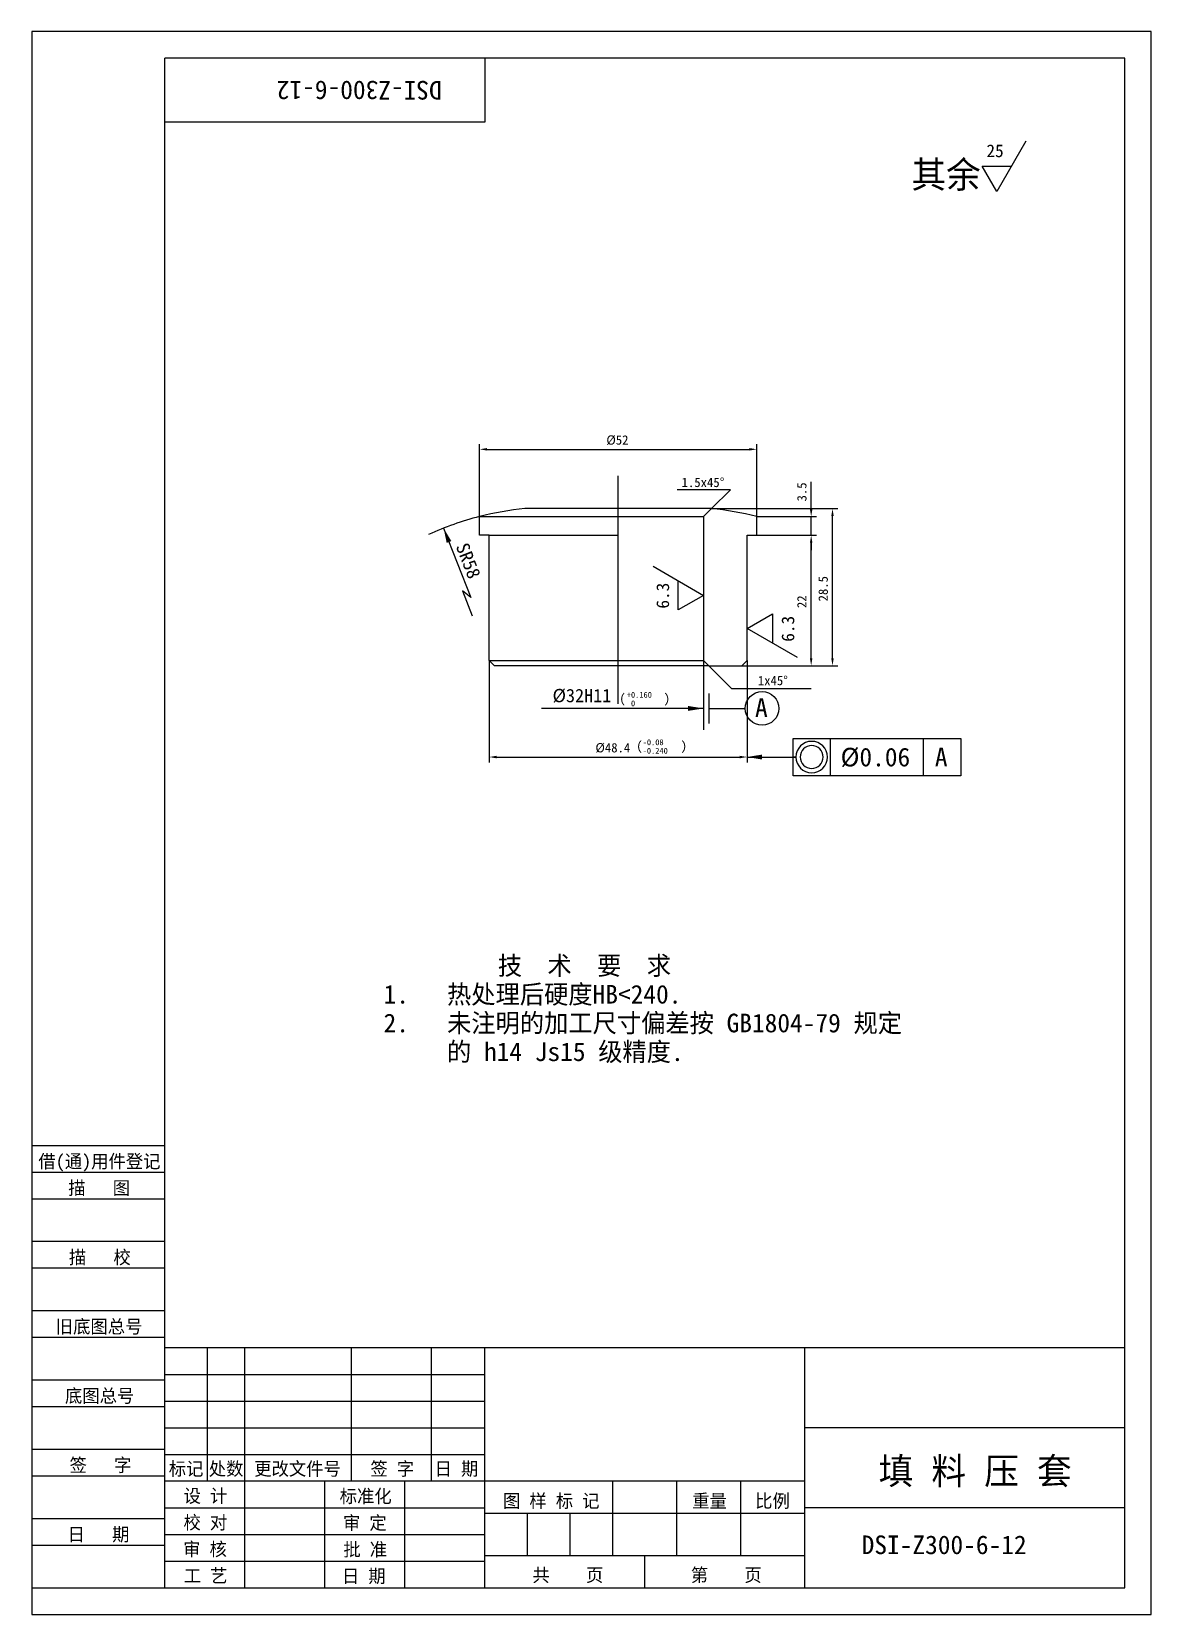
# Model space of a CAD drawing. Header units: metres. Extents: x 0 to 210, y 0 to 297.
import ezdxf

# ---------------------------------------------------------------- set-up
doc = ezdxf.new("R2010")
doc.units = ezdxf.units.M
for name, color, linetype in [('C', 6, 'Continuous'), ('D', 1, 'Continuous'), ('FL', 5, 'Continuous'), ('T', 7, 'Continuous'), ('TL', 4, 'Continuous')]:
    doc.layers.add(name, color=color, linetype=linetype)

# ---------------------------------------------------------------- blocks, each defined once
blk = doc.blocks.new('PIC6')
blk.add_lwpolyline([(6.01, 0, 1), (-6.01, 0, 1)], format="xyb", close=True)
blk.add_lwpolyline([(-4.36, 0, 1), (4.36, 0, 1), (-4.36, 0, 1)], format="xyb")
blk = doc.blocks.new('TUKUN4')
at = {"layer": 'FL'}
for p, q in [((0, 297), (0, 0)), ((210, 297), (0, 297)), ((210, 0), (210, 297)), ((0, 78), (25, 78)), ((0, 70), (25, 70)), ((0, 65), (25, 65)), ((0, 57), (25, 57)), ((0, 52), (25, 52)), ((33, 25), (33, 50)), ((40, 5), (40, 50)), ((60, 25), (60, 50)), ((75, 25), (75, 50)), ((25, 45), (85, 45)), ((0, 44), (25, 44)), ((0, 39), (25, 39)), ((25, 40), (85, 40)), ((25, 35), (85, 35)), ((0, 31), (25, 31)), ((25, 30), (85, 30)), ((0, 26), (25, 26)), ((70, 5), (70, 25)), ((0, 18), (25, 18)), ((25, 20), (85, 20)), ((25, 15), (85, 15)), ((0, 13), (25, 13)), ((25, 10), (85, 10)), ((0, 0), (210, 0))]:
    blk.add_line(p, q, dxfattribs=at)
at = {"layer": 'TL'}
for p, q in [((25, 5), (25, 292)), ((205, 292), (25, 292)), ((85, 292), (85, 280)), ((205, 5), (205, 292)), ((85, 280), (25, 280)), ((0, 88), (25, 88)), ((0, 83), (25, 83)), ((205, 50), (25, 50)), ((85, 5), (85, 50)), ((145, 5), (145, 50)), ((205, 35), (145, 35)), ((145, 25), (25, 25)), ((55, 5), (55, 25)), ((109, 11), (109, 25)), ((121, 11), (121, 25)), ((133, 11), (133, 25)), ((85, 19), (145, 19)), ((93, 11), (93, 19)), ((101, 11), (101, 19)), ((205, 20), (145, 20)), ((145, 11), (85, 11)), ((115, 5), (115, 11)), ((0, 5), (205, 5))]:
    blk.add_line(p, q, dxfattribs=at)
at = {"layer": 'T'}
for s, p in [('借(通)用件登记', (1.26, 83.76)), ('描   图', (6.86, 78.76)), ('描   校', (6.98, 65.76)), ('旧底图总号', (4.52, 52.76)), ('底图总号', (6.25, 39.76)), ('签   字', (7.1, 26.76)), ('标记', (25.71, 26.07)), ('处数', (33.22, 26.07)), ('更改文件号', (41.75, 26.07)), ('签 字', (63.53, 26.07)), ('日 期', (75.57, 26.07)), ('设 计', (28.5, 20.99)), ('标准化', (57.77, 20.93)), ('图 样 标 记', (88.4, 20.04)), ('重量', (123.88, 20.04)), ('比例', (135.7, 20.04)), ('校 对', (28.48, 15.99)), ('审 定', (58.39, 15.93)), ('日   期', (6.72, 13.76)), ('审 核', (28.41, 10.99)), ('批 准', (58.46, 10.93)), ('共    页', (93.91, 6.13)), ('第    页', (123.62, 6.13)), ('工 艺', (28.52, 5.99)), ('日 期', (58.18, 5.93))]:
    blk.add_text(s, height=2.5, dxfattribs=at).set_placement(p)

msp = doc.modelspace()

# ---------------------------------------------------------------- linework, layer by layer
at = {"layer": 'C'}
msp.add_line((110, 170.88), (110, 213.62), dxfattribs=at)
at = {"layer": 'D'}
for p, q in [((186.46, 276.46), (181, 267)), ((181, 267), (178.27, 271.73)), ((178.27, 271.73), (183.73, 271.73)), ((84, 206), (84, 219.62)), ((85.4, 218.62), (134.6, 218.62)), ((136, 206), (136, 219.62)), ((131.04, 211.04), (121.04, 211.04)), ((127.5, 207.5), (131.04, 211.04)), ((146.2, 208.8), (146.2, 212.51)), ((146.2, 207.4), (146.2, 208.8)), ((127.5, 207.5), (151.2, 207.5)), ((136, 206), (147.2, 206)), ((146.2, 202.5), (146.2, 206)), ((150.2, 179.4), (150.2, 206.1)), ((77.26, 203.84), (82.34, 190.79)), ((136, 202.5), (147.2, 202.5)), ((136, 202.5), (147.2, 202.5)), ((146.2, 179.4), (146.2, 201.1)), ((146.2, 201.1), (146.2, 199.7)), ((116.54, 196.69), (126, 191.22)), ((121.27, 188.49), (121.27, 193.95)), ((82.34, 190.79), (80.78, 192.04)), ((80.78, 192.04), (82.59, 187.38)), ((126, 191.22), (121.27, 188.49)), ((134.2, 185), (138.93, 187.73)), ((138.93, 187.73), (138.93, 182.27)), ((143.66, 179.54), (134.2, 185)), ((85.8, 179), (85.8, 159.88)), ((126, 179), (126, 166)), ((134.2, 179), (134.2, 159.88)), ((127, 178), (131.24, 173.76)), ((133.2, 178), (147.2, 178)), ((133.2, 178), (151.2, 178)), ((131.24, 173.76), (146.2, 173.76)), ((126, 170), (95.6, 170)), ((142.8, 157.38), (142.8, 164.38)), ((142.8, 164.38), (174.3, 164.38)), ((149.8, 157.38), (149.8, 164.38)), ((167.3, 157.38), (167.3, 164.38)), ((174.3, 164.38), (174.3, 157.38)), ((87.2, 160.88), (132.8, 160.88)), ((134.2, 160.88), (143.3, 160.88)), ((143.3, 160.88), (142.8, 160.88)), ((174.3, 157.38), (142.8, 157.38))]:
    msp.add_line(p, q, dxfattribs=at)
for points in [[(127, 172.8), (127, 167.2)], [(127, 170), (133.85, 170)]]:
    msp.add_lwpolyline(points, dxfattribs=at)
msp.add_circle((137, 170), 3.15, dxfattribs=at)
msp.add_arc((98.3, 149.79), 58, 104.28, 114.28, dxfattribs=at)
for points in [[(85.4, 218.86), (85.4, 218.39), (84, 218.62)], [(134.6, 218.86), (134.6, 218.39), (136, 218.62)], [(145.97, 207.4), (146.43, 207.4), (146.2, 206)], [(149.97, 206.1), (150.43, 206.1), (150.2, 207.5)], [(78.71, 201.4), (77.84, 201.06), (77.26, 203.84)], [(145.97, 201.1), (146.43, 201.1), (146.2, 202.5)], [(145.97, 201.1), (146.43, 201.1), (146.2, 202.5)], [(145.97, 179.4), (146.43, 179.4), (146.2, 178)], [(149.97, 179.4), (150.43, 179.4), (150.2, 178)], [(123.12, 169.54), (126, 170), (123.12, 170.46)], [(87.2, 161.11), (87.2, 160.64), (85.8, 160.88)], [(132.8, 161.11), (132.8, 160.64), (134.2, 160.88)], [(137, 161.34), (137, 160.41), (134.2, 160.88)]]:
    msp.add_solid(points, dxfattribs=at)
at = {"layer": 'TL'}
msp.add_lwpolyline([(127.5, 207.5), (92.5, 207.5, 0.04), (84, 206, 0.04)], format="xyb", dxfattribs=at)
for points in [[(85.8, 202.5), (84, 202.5), (84, 206), (126, 206)], [(127, 178), (86.8, 178), (85.8, 179), (85.8, 202.5), (110, 202.5)], [(85.8, 179), (126, 179)]]:
    msp.add_lwpolyline(points, dxfattribs=at)
msp.add_lwpolyline([(134.2, 202.5), (136, 202.5), (136, 206, 0.04), (127.5, 207.5), (126, 206), (126, 179), (127, 178), (133.2, 178), (134.2, 179)], format="xyb", close=True, dxfattribs=at)

# ---------------------------------------------------------------- block references
at = {"layer": 'D', "xscale": 0.49, "yscale": 0.49, "zscale": 0.49}
msp.add_blockref('PIC6', (146.3, 160.88), dxfattribs=at)
at = {"layer": 'TL'}
msp.add_blockref('TUKUN4', (0, 0), dxfattribs=at)

# ---------------------------------------------------------------- texts
at = {"layer": 'D'}
for s, height, rotation, p in [('DSI-Z300-6-12', 3.5, 180, (76.92, 287.75)), ('3.5', 1.75, 90, (145.32, 208.84)), ('SR58', 2.5, 291.28, (79.51, 200.43)), ('6.3', 2.38, 90, (119.55, 188.73)), ('28.5', 1.75, 90, (149.32, 190.08)), ('22', 1.75, 90, (145.32, 188.83)), ('6.3', 2.38, 90, (143.03, 182.51))]:
    msp.add_text(s, height=height, rotation=rotation, dxfattribs=at).set_placement(p)
for s, height, p in [('其余', 5, (165, 267.67)), ('25', 2.38, (179.07, 273.45)), ('%%c52', 1.75, (107.79, 219.5)), ('1.5x45%%d', 1.75, (121.9, 211.54)), ('1x45%%d', 1.75, (136.2, 174.36)), ('%%c32H11 ', 2.5, (97.69, 171.17)), ('(      )', 1.75, (110.22, 171)), ('+0.160', 1.1, (111.62, 172)), (' 0', 1.1, (111.62, 170.4)), ('A', 3.5, (135.67, 168.41)), ('%%c48.4 ', 1.75, (105.74, 161.75)), ('(      )', 1.75, (113.4, 162.1)), ('-0.08', 1.1, (114.6, 163.1)), ('-0.240', 1.1, (114.6, 161.5)), ('%%c0.06', 3.5, (151.72, 159.12)), ('A', 3.5, (169.4, 159.12)), ('         技  术  要  求', 3.5, (66, 120)), ('1.   热处理后硬度HB<240.', 3.5, (66, 114.61)), ('2.   未注明的加工尺寸偏差按 GB1804-79 规定', 3.5, (66, 109.22)), ('     的 h14 Js15 级精度.', 3.5, (66, 103.83)), ('填 料 压 套', 5, (158.85, 24.4)), ('DSI-Z300-6-12', 3.5, (155.66, 11.3))]:
    msp.add_text(s, height=height, dxfattribs=at).set_placement(p)

doc.saveas('drawing.dxf')
